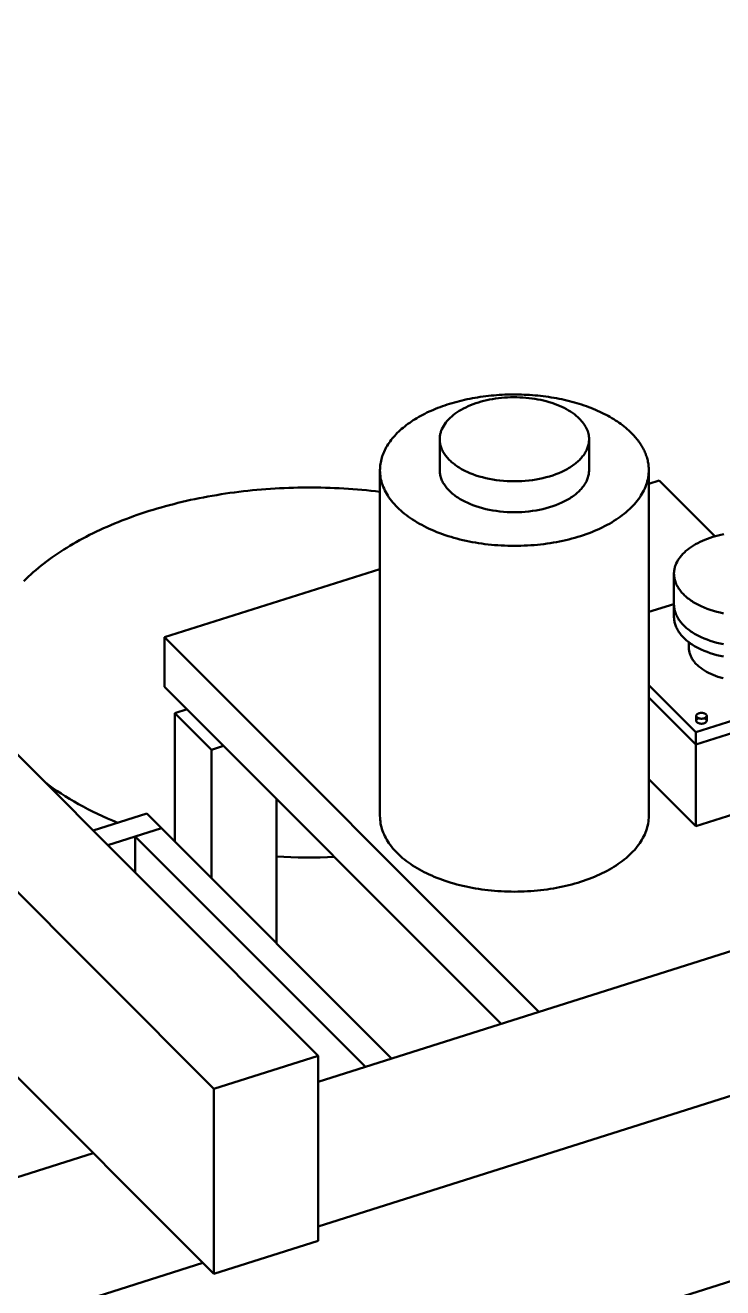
# Model space of a CAD drawing. Header units: millimetres. Extents: x 0 to 1800, y -680 to 297.
# Drawn here: x 316.2 to 324.63, y 106.48 to 121.73 of the extents above; entities that cross this region are included whole.
import ezdxf

# ---------------------------------------------------------------- set-up
doc = ezdxf.new("R2010")
doc.units = ezdxf.units.MM
doc.layers.add('OUTLINE', color=7, linetype='Continuous', lineweight=50)

# ---------------------------------------------------------------- blocks, each defined once
blk = doc.blocks.new('D-01_R03_1of1')
at = {"layer": 'OUTLINE'}
for p, q in [((318.48396, 108.87991), (296.80621, 130.57034)), ((319.74256, 108.96365), (380.16338, 128.09236)), ((319.74256, 109.27837), (301.72496, 127.3065)), ((319.74256, 107.21519), (381.49081, 126.76415)), ((297.95147, 98.0783), (381.49081, 124.52613)), ((321.21301, 116.35204), (321.21301, 116.72505)), ((323.01806, 116.35204), (323.01806, 116.72505)), ((318.48396, 106.64189), (308.80039, 116.33112)), ((320.49098, 112.1744), (320.49098, 116.35204)), ((323.74009, 112.1744), (323.74009, 116.35204)), ((323.74009, 116.18563), (323.86577, 116.22542)), ((324.53801, 115.55279), (323.86577, 116.22542)), ((317.88744, 114.33273), (320.49098, 115.15699)), ((324.04485, 114.72708), (324.04485, 115.10008)), ((323.74009, 114.6386), (324.04485, 114.73508)), ((324.04485, 114.57787), (324.04485, 114.72708)), ((322.40954, 109.80799), (317.88744, 114.33273)), ((317.88744, 113.73593), (317.88744, 114.33273)), ((324.22535, 114.20487), (324.22535, 114.27309)), ((324.30825, 113.18658), (326.82544, 113.9835)), ((324.30825, 113.03738), (326.82544, 113.8343)), ((321.95644, 109.66454), (317.88744, 113.73593)), ((324.30825, 113.18658), (323.74009, 113.75507)), ((324.30825, 113.03738), (323.74009, 113.60587)), ((318.01035, 113.41815), (318.15823, 113.46497)), ((318.45282, 112.97542), (318.01035, 113.41815)), ((318.01035, 111.86397), (318.01035, 113.41815)), ((324.3139, 113.38462), (324.3139, 113.32494)), ((324.44025, 113.38462), (324.44025, 113.32494)), ((324.30825, 113.03738), (324.30825, 113.18658)), ((318.45282, 112.97542), (318.60071, 113.02224)), ((324.30825, 112.05265), (324.30825, 113.03738)), ((318.45282, 111.42124), (318.45282, 112.97542)), ((324.30825, 112.05265), (326.82544, 112.84957)), ((324.30825, 112.05265), (323.74009, 112.62114)), ((319.23945, 110.63416), (319.23945, 112.38313)), ((317.02399, 111.99853), (317.67112, 112.2034)), ((317.84811, 112.02631), (317.67112, 112.2034)), ((317.20098, 111.82143), (317.84811, 112.02631)), ((317.53346, 111.92669), (317.84811, 112.02631)), ((320.62862, 109.24417), (317.84811, 112.02631)), ((320.31397, 109.14455), (317.53346, 111.92669)), ((317.53346, 111.48876), (317.53346, 111.92669)), ((318.48396, 108.87991), (319.74256, 109.27837)), ((319.74256, 107.04035), (319.74256, 109.27837)), ((318.48396, 106.64189), (318.48396, 108.87991)), ((313.76422, 107.07096), (317.02379, 108.10291)), ((318.48396, 106.64189), (319.74256, 107.04035)), ((313.76422, 105.3225), (318.35122, 106.77471))]:
    blk.add_line(p, q, dxfattribs=at)
for points in [[(323.53146, 116.80031), (323.5148, 116.81659), (323.49755, 116.83266), (323.47972, 116.84854), (323.46131, 116.8642), (323.44234, 116.87965), (323.42281, 116.89488), (323.40272, 116.90988), (323.38209, 116.92464), (323.36093, 116.93916), (323.33924, 116.95343), (323.31704, 116.96745), (323.29433, 116.98121), (323.27112, 116.99471), (323.24742, 117.00793), (323.22325, 117.02087), (323.19861, 117.03354), (323.17351, 117.04592), (323.14796, 117.058), (323.12198, 117.06979), (323.09558, 117.08127), (323.06876, 117.09244), (323.04154, 117.10331), (323.01393, 117.11385), (322.98594, 117.12408), (322.95758, 117.13398), (322.92887, 117.14355), (322.89981, 117.15278), (322.87043, 117.16168), (322.84072, 117.17023), (322.81071, 117.17845), (322.78041, 117.18631), (322.74982, 117.19382), (322.71897, 117.20097), (322.68786, 117.20777), (322.65651, 117.2142), (322.62494, 117.22028), (322.59314, 117.22598), (322.56115, 117.23132), (322.52897, 117.23628), (322.49661, 117.24088), (322.4641, 117.24509), (322.43143, 117.24894), (322.39864, 117.2524), (322.36572, 117.25548), (322.3327, 117.25818), (322.29959, 117.2605), (322.2664, 117.26244), (322.23314, 117.26399), (322.19984, 117.26516), (322.1665, 117.26594), (322.13313, 117.26634), (322.09977, 117.26635), (322.0664, 117.26597), (322.03306, 117.26521), (321.99976, 117.26406), (321.9665, 117.26253), (321.9333, 117.26062), (321.90019, 117.25832), (321.86716, 117.25564), (321.83424, 117.25258), (321.80143, 117.24914), (321.76876, 117.24532), (321.73624, 117.24112), (321.70387, 117.23655), (321.67168, 117.2316), (321.63968, 117.22628), (321.60787, 117.2206), (321.57628, 117.21455), (321.54492, 117.20813), (321.5138, 117.20135), (321.48294, 117.19422), (321.45234, 117.18673), (321.42202, 117.17889), (321.39199, 117.17069), (321.36227, 117.16216), (321.33286, 117.15328), (321.30379, 117.14406), (321.27506, 117.13451), (321.24668, 117.12463), (321.21867, 117.11442), (321.19104, 117.10389), (321.16379, 117.09305), (321.13695, 117.08189), (321.11053, 117.07042), (321.08452, 117.05865), (321.05895, 117.04659), (321.03383, 117.03423), (321.00916, 117.02158), (320.98496, 117.00865), (320.96124, 116.99544), (320.938, 116.98196), (320.91527, 116.96821), (320.89303, 116.95421), (320.87132, 116.93995), (320.85012, 116.92544), (320.82947, 116.91069), (320.80935, 116.89571), (320.78979, 116.88049), (320.77078, 116.86506), (320.75234, 116.8494), (320.73448, 116.83354), (320.7172, 116.81747), (320.70051, 116.80121), (320.68442, 116.78476), (320.66893, 116.76812), (320.65405, 116.75131), (320.63979, 116.73433), (320.62615, 116.71719), (320.61314, 116.6999), (320.60076, 116.68246), (320.58902, 116.66488), (320.57793, 116.64716), (320.56748, 116.62933), (320.55769, 116.61137), (320.54856, 116.59331), (320.54008, 116.57514), (320.53227, 116.55688), (320.52513, 116.53854), (320.51866, 116.52011), (320.51287, 116.50162), (320.50775, 116.48306), (320.5033, 116.46445), (320.49954, 116.44578), (320.49646, 116.42708), (320.49407, 116.40835), (320.49235, 116.3896), (320.49132, 116.37082), (320.49098, 116.35204)], [(322.90216, 116.97408), (322.88332, 116.99206), (322.86319, 117.00958), (322.8418, 117.02662), (322.81918, 117.04316), (322.79537, 117.05915), (322.77042, 117.07458), (322.74436, 117.08943), (322.71724, 117.10366), (322.68911, 117.11724), (322.66, 117.13017), (322.62998, 117.14242), (322.59909, 117.15395), (322.56739, 117.16477), (322.53492, 117.17484), (322.50174, 117.18416), (322.46792, 117.1927), (322.43349, 117.20045), (322.39854, 117.2074), (322.3631, 117.21353), (322.32725, 117.21884), (322.29103, 117.22332), (322.25453, 117.22696), (322.21779, 117.22975), (322.18087, 117.23168), (322.14385, 117.23277), (322.10677, 117.23299), (322.06972, 117.23236), (322.03274, 117.23087), (321.9959, 117.22853), (321.95926, 117.22534), (321.92288, 117.22131), (321.88683, 117.21644), (321.85117, 117.21074), (321.81595, 117.20422), (321.78124, 117.19689), (321.74709, 117.18876), (321.71356, 117.17985), (321.68072, 117.17018), (321.6486, 117.15975), (321.61728, 117.14859), (321.58679, 117.13672), (321.5572, 117.12415), (321.52854, 117.1109), (321.50088, 117.09701), (321.47426, 117.08249), (321.44872, 117.06736), (321.4243, 117.05166), (321.40105, 117.03541), (321.37901, 117.01863), (321.35821, 117.00136), (321.33868, 116.98362), (321.32047, 116.96544), (321.3036, 116.94686), (321.2881, 116.92791), (321.27399, 116.90861), (321.26131, 116.889), (321.25007, 116.86912), (321.24028, 116.84899), (321.23595, 116.83885), (321.23198, 116.82865), (321.22838, 116.81842), (321.22516, 116.80814), (321.22232, 116.79783), (321.21985, 116.78749), (321.21776, 116.77713), (321.21605, 116.76674), (321.21472, 116.75633), (321.21377, 116.74591), (321.2132, 116.73548), (321.21301, 116.72505)], [(323.01806, 116.72505), (323.0176, 116.74131), (323.01621, 116.75756), (323.0139, 116.77377), (323.01067, 116.78994), (323.00652, 116.80604), (323.00146, 116.82205), (322.99548, 116.83797), (322.98861, 116.85377), (322.98084, 116.86943), (322.97218, 116.88495), (322.96264, 116.90031), (322.95224, 116.91549), (322.94098, 116.93047), (322.92887, 116.94524), (322.91592, 116.95978), (322.90216, 116.97408)], [(321.21301, 116.72505), (321.21328, 116.71258), (321.21409, 116.70012), (321.21545, 116.68768), (321.21735, 116.67526), (321.21979, 116.66287), (321.22277, 116.65051), (321.22629, 116.6382), (321.23035, 116.62595), (321.23494, 116.61375), (321.24005, 116.60162), (321.2457, 116.58956), (321.25187, 116.57759), (321.25856, 116.56571), (321.26576, 116.55392), (321.27348, 116.54223), (321.28171, 116.53065), (321.29043, 116.5192), (321.29966, 116.50786), (321.30937, 116.49666), (321.31958, 116.48559), (321.33026, 116.47467), (321.34141, 116.4639), (321.35303, 116.45328), (321.36511, 116.44283), (321.37764, 116.43255), (321.39062, 116.42245), (321.40403, 116.41253), (321.41787, 116.40279), (321.43213, 116.39325), (321.4468, 116.38391), (321.46188, 116.37478), (321.47735, 116.36586), (321.4932, 116.35715), (321.50943, 116.34867), (321.52603, 116.34041), (321.54298, 116.33238), (321.5779, 116.31704), (321.61412, 116.30269), (321.65154, 116.28935), (321.69009, 116.27706), (321.72965, 116.26585), (321.77015, 116.25574), (321.81148, 116.24677), (321.85354, 116.23895), (321.89624, 116.2323), (321.93946, 116.22684), (321.98311, 116.22257), (322.02707, 116.21952), (322.07125, 116.21769), (322.11554, 116.21708), (322.15982, 116.21769), (322.204, 116.21952), (322.24796, 116.22257), (322.29161, 116.22684), (322.33483, 116.2323), (322.37753, 116.23895), (322.41959, 116.24677), (322.46092, 116.25574), (322.50142, 116.26585), (322.54098, 116.27706), (322.57953, 116.28935), (322.61695, 116.30269), (322.65317, 116.31704), (322.68809, 116.33238), (322.70504, 116.34041), (322.72164, 116.34867), (322.73787, 116.35715), (322.75372, 116.36586), (322.76919, 116.37478), (322.78427, 116.38391), (322.79894, 116.39325), (322.8132, 116.40279), (322.82704, 116.41253), (322.84045, 116.42245), (322.85343, 116.43255), (322.86596, 116.44283), (322.87804, 116.45328), (322.88966, 116.4639), (322.90081, 116.47467), (322.9115, 116.48559), (322.9217, 116.49666), (322.93141, 116.50786), (322.94064, 116.5192), (322.94936, 116.53065), (322.95759, 116.54223), (322.96531, 116.55392), (322.97251, 116.56571), (322.9792, 116.57759), (322.98537, 116.58956), (322.99102, 116.60162), (322.99614, 116.61375), (323.00072, 116.62595), (323.00478, 116.6382), (323.0083, 116.65051), (323.01128, 116.66287), (323.01372, 116.67526), (323.01562, 116.68768), (323.01698, 116.70012), (323.01779, 116.71258), (323.01806, 116.72505)], [(323.74009, 116.35204), (323.73988, 116.36668), (323.73926, 116.38132), (323.73821, 116.39595), (323.73676, 116.41057), (323.73489, 116.42517), (323.7326, 116.43975), (323.72989, 116.45431), (323.72678, 116.46885), (323.72325, 116.48335), (323.71931, 116.49782), (323.71495, 116.51226), (323.71019, 116.52665), (323.70502, 116.541), (323.69944, 116.5553), (323.69346, 116.56955), (323.68707, 116.58374), (323.68027, 116.59787), (323.67308, 116.61194), (323.66549, 116.62594), (323.65749, 116.63988), (323.64911, 116.65374), (323.64033, 116.66752), (323.63116, 116.68122), (323.6216, 116.69483), (323.61166, 116.70836), (323.60133, 116.7218), (323.57953, 116.74839), (323.55623, 116.77457), (323.53146, 116.80031)], [(320.49098, 116.35204), (320.49147, 116.3296), (320.49294, 116.30718), (320.49538, 116.28478), (320.4988, 116.26242), (320.5032, 116.24012), (320.50857, 116.21788), (320.5149, 116.19572), (320.5222, 116.17366), (320.53045, 116.15171), (320.53967, 116.12988), (320.54983, 116.10818), (320.56093, 116.08662), (320.57298, 116.06523), (320.58595, 116.04401), (320.59984, 116.02297), (320.61464, 116.00214), (320.63035, 115.98151), (320.64696, 115.96111), (320.66444, 115.94094), (320.68281, 115.92102), (320.70203, 115.90136), (320.72211, 115.88198), (320.74303, 115.86287), (320.76477, 115.84406), (320.78732, 115.82556), (320.81068, 115.80737), (320.83482, 115.78951), (320.85974, 115.77199), (320.88541, 115.75482), (320.91182, 115.73801), (320.93896, 115.72156), (320.9668, 115.7055), (320.99534, 115.68983), (321.02455, 115.67456), (321.05442, 115.65969), (321.08493, 115.64524), (321.11606, 115.63122), (321.14779, 115.61763), (321.1801, 115.60449), (321.21298, 115.59179), (321.2464, 115.57955), (321.28035, 115.56778), (321.3148, 115.55648), (321.34973, 115.54566), (321.38512, 115.53533), (321.42095, 115.52548), (321.4572, 115.51614), (321.49385, 115.5073), (321.53087, 115.49897), (321.56824, 115.49115), (321.60594, 115.48385), (321.64395, 115.47707), (321.68225, 115.47082), (321.7208, 115.4651), (321.75959, 115.45991), (321.7986, 115.45527), (321.8378, 115.45116), (321.87716, 115.44759), (321.91667, 115.44457), (321.9563, 115.4421), (321.99603, 115.44017), (322.03582, 115.4388), (322.07567, 115.43797), (322.11554, 115.4377), (322.1554, 115.43797), (322.19525, 115.4388), (322.23504, 115.44017), (322.27477, 115.4421), (322.3144, 115.44457), (322.35391, 115.44759), (322.39327, 115.45116), (322.43247, 115.45527), (322.47148, 115.45991), (322.51027, 115.4651), (322.54882, 115.47082), (322.58712, 115.47707), (322.62513, 115.48385), (322.66283, 115.49115), (322.7002, 115.49897), (322.73722, 115.5073), (322.77387, 115.51614), (322.81012, 115.52548), (322.84595, 115.53533), (322.88134, 115.54566), (322.91627, 115.55648), (322.95072, 115.56778), (322.98467, 115.57955), (323.01809, 115.59179), (323.05097, 115.60449), (323.08328, 115.61763), (323.11501, 115.63122), (323.14614, 115.64524), (323.17665, 115.65969), (323.20652, 115.67456), (323.23573, 115.68983), (323.26427, 115.7055), (323.29211, 115.72156), (323.31925, 115.73801), (323.34566, 115.75482), (323.37133, 115.77199), (323.39625, 115.78951), (323.42039, 115.80737), (323.44375, 115.82556), (323.4663, 115.84406), (323.48805, 115.86287), (323.50896, 115.88198), (323.52904, 115.90136), (323.54826, 115.92102), (323.56663, 115.94094), (323.58411, 115.96111), (323.60072, 115.98151), (323.61643, 116.00214), (323.63123, 116.02297), (323.64512, 116.04401), (323.65809, 116.06523), (323.67014, 116.08662), (323.68124, 116.10818), (323.6914, 116.12988), (323.70062, 116.15171), (323.70887, 116.17366), (323.71617, 116.19572), (323.72251, 116.21788), (323.72787, 116.24012), (323.73227, 116.26242), (323.73569, 116.28478), (323.73813, 116.30718), (323.7396, 116.3296), (323.74009, 116.35204)], [(321.21301, 116.35204), (321.21328, 116.33958), (321.21409, 116.32712), (321.21545, 116.31467), (321.21735, 116.30225), (321.21979, 116.28986), (321.22277, 116.27751), (321.22629, 116.2652), (321.23035, 116.25294), (321.23494, 116.24075), (321.24005, 116.22862), (321.2457, 116.21656), (321.25187, 116.20459), (321.25856, 116.1927), (321.26576, 116.18091), (321.27348, 116.16923), (321.28171, 116.15765), (321.29043, 116.14619), (321.29966, 116.13486), (321.30937, 116.12365), (321.31958, 116.11259), (321.33026, 116.10167), (321.34141, 116.09089), (321.35303, 116.08028), (321.36511, 116.06983), (321.37764, 116.05955), (321.39062, 116.04945), (321.40403, 116.03952), (321.41787, 116.02979), (321.43213, 116.02025), (321.4468, 116.01091), (321.46188, 116.00178), (321.47735, 115.99285), (321.4932, 115.98415), (321.50943, 115.97566), (321.52603, 115.9674), (321.54298, 115.95938), (321.5779, 115.94404), (321.61412, 115.92968), (321.65154, 115.91634), (321.69009, 115.90405), (321.72965, 115.89284), (321.77015, 115.88274), (321.81148, 115.87377), (321.85354, 115.86595), (321.89624, 115.8593), (321.93946, 115.85383), (321.98311, 115.84957), (322.02707, 115.84652), (322.07125, 115.84469), (322.11554, 115.84407), (322.15982, 115.84469), (322.204, 115.84652), (322.24796, 115.84957), (322.29161, 115.85383), (322.33483, 115.8593), (322.37753, 115.86595), (322.41959, 115.87377), (322.46092, 115.88274), (322.50142, 115.89284), (322.54098, 115.90405), (322.57953, 115.91634), (322.61695, 115.92968), (322.65317, 115.94404), (322.68809, 115.95938), (322.70504, 115.9674), (322.72164, 115.97566), (322.73787, 115.98415), (322.75372, 115.99285), (322.76919, 116.00178), (322.78427, 116.01091), (322.79894, 116.02025), (322.8132, 116.02979), (322.82704, 116.03952), (322.84045, 116.04945), (322.85343, 116.05955), (322.86596, 116.06983), (322.87804, 116.08028), (322.88966, 116.09089), (322.90081, 116.10167), (322.9115, 116.11259), (322.9217, 116.12365), (322.93141, 116.13486), (322.94064, 116.14619), (322.94936, 116.15765), (322.95759, 116.16923), (322.96531, 116.18091), (322.97251, 116.1927), (322.9792, 116.20459), (322.98537, 116.21656), (322.99102, 116.22862), (322.99614, 116.24075), (323.00072, 116.25294), (323.00478, 116.2652), (323.0083, 116.27751), (323.01128, 116.28986), (323.01372, 116.30225), (323.01562, 116.31467), (323.01698, 116.32712), (323.01779, 116.33958), (323.01806, 116.35204)], [(320.49098, 116.09057), (320.43674, 116.09706), (320.38235, 116.10313), (320.32781, 116.10876), (320.27314, 116.11397), (320.21834, 116.11875), (320.16343, 116.1231), (320.10842, 116.12702), (320.05331, 116.1305), (319.99812, 116.13355), (319.94287, 116.13617), (319.88755, 116.13835), (319.83219, 116.14009), (319.77678, 116.1414), (319.72135, 116.14228), (319.66591, 116.14272), (319.61046, 116.14272), (319.55501, 116.14229), (319.49958, 116.14142), (319.44418, 116.14012), (319.38881, 116.13838), (319.3335, 116.13621), (319.27824, 116.1336), (319.22305, 116.13056), (319.16794, 116.12708), (319.11293, 116.12318), (319.05802, 116.11884), (319.00322, 116.11407), (318.94854, 116.10886), (318.894, 116.10323), (318.8396, 116.09718), (318.78536, 116.09069), (318.73129, 116.08378), (318.67739, 116.07644), (318.62368, 116.06868), (318.57016, 116.06051), (318.51686, 116.05191), (318.46377, 116.04289), (318.41091, 116.03345), (318.3583, 116.02361), (318.30593, 116.01335), (318.25382, 116.00267), (318.20198, 115.99159), (318.15042, 115.98011), (318.09915, 115.96822), (318.04818, 115.95593), (317.99752, 115.94323), (317.94718, 115.93015), (317.89717, 115.91666), (317.8475, 115.90279), (317.79818, 115.88852), (317.74921, 115.87388), (317.70062, 115.85884), (317.6524, 115.84343), (317.60457, 115.82764), (317.55714, 115.81147), (317.51011, 115.79494), (317.4635, 115.77803), (317.41731, 115.76076), (317.37155, 115.74313), (317.32624, 115.72514), (317.28137, 115.7068), (317.23697, 115.68811), (317.19303, 115.66907), (317.14957, 115.64968), (317.1066, 115.62996), (317.06412, 115.6099), (317.02214, 115.58951), (316.98067, 115.56879), (316.93972, 115.54775), (316.89929, 115.52638), (316.8594, 115.5047), (316.82005, 115.48271), (316.78125, 115.46042), (316.74301, 115.43782), (316.70533, 115.41492), (316.66823, 115.39173), (316.6317, 115.36825), (316.59576, 115.34448), (316.56041, 115.32043), (316.52566, 115.29611), (316.49152, 115.27152), (316.45799, 115.24666), (316.42508, 115.22154), (316.3928, 115.19616), (316.36115, 115.17054), (316.33014, 115.14466), (316.29977, 115.11855), (316.27006, 115.0922), (316.241, 115.06562), (316.21261, 115.03881), (316.18488, 115.01178)], [(324.64779, 115.57925), (324.61308, 115.57192), (324.57893, 115.56379), (324.54541, 115.55489), (324.51256, 115.54521), (324.48044, 115.53478), (324.44912, 115.52362), (324.41863, 115.51175), (324.38904, 115.49918), (324.36039, 115.48594), (324.33273, 115.47204), (324.3061, 115.45752), (324.28056, 115.4424), (324.25614, 115.42669), (324.23289, 115.41044), (324.21085, 115.39366), (324.19005, 115.37639), (324.17053, 115.35865), (324.15231, 115.34048), (324.13544, 115.32189), (324.11994, 115.30294), (324.10584, 115.28364), (324.09315, 115.26403), (324.08191, 115.24415), (324.07213, 115.22402), (324.06779, 115.21388), (324.06382, 115.20369), (324.06023, 115.19345), (324.05701, 115.18318), (324.05416, 115.17287), (324.05169, 115.16253), (324.0496, 115.15216), (324.04789, 115.14177), (324.04656, 115.13136), (324.04561, 115.12094), (324.04504, 115.11051), (324.04485, 115.10008)], [(324.04485, 115.10008), (324.04512, 115.08761), (324.04593, 115.07515), (324.04729, 115.06271), (324.04919, 115.05029), (324.05164, 115.0379), (324.05462, 115.02554), (324.05814, 115.01324), (324.06219, 115.00098), (324.06678, 114.98878), (324.0719, 114.97665), (324.07754, 114.9646), (324.08371, 114.95262), (324.0904, 114.94074), (324.09761, 114.92895), (324.10532, 114.91726), (324.11355, 114.90569), (324.12228, 114.89423), (324.1315, 114.88289), (324.14122, 114.87169), (324.15142, 114.86062), (324.1621, 114.8497), (324.17325, 114.83893), (324.18487, 114.82832), (324.19695, 114.81787), (324.20948, 114.80759), (324.22246, 114.79748), (324.23587, 114.78756), (324.24971, 114.77783), (324.26397, 114.76829), (324.27865, 114.75895), (324.29372, 114.74981), (324.30919, 114.74089), (324.32505, 114.73218), (324.34128, 114.7237), (324.35787, 114.71544), (324.37482, 114.70741), (324.40974, 114.69207), (324.44596, 114.67772), (324.48338, 114.66438), (324.52193, 114.65209), (324.5615, 114.64088), (324.60199, 114.63078), (324.64332, 114.6218)], [(324.04485, 114.72708), (324.04512, 114.71461), (324.04593, 114.70215), (324.04729, 114.68971), (324.04919, 114.67729), (324.05164, 114.6649), (324.05462, 114.65254), (324.05814, 114.64023), (324.06219, 114.62798), (324.06678, 114.61578), (324.0719, 114.60365), (324.07754, 114.59159), (324.08371, 114.57962), (324.0904, 114.56774), (324.09761, 114.55595), (324.10532, 114.54426), (324.11355, 114.53268), (324.12228, 114.52123), (324.1315, 114.50989), (324.14122, 114.49869), (324.15142, 114.48762), (324.1621, 114.4767), (324.17325, 114.46593), (324.18487, 114.45531), (324.19695, 114.44486), (324.20948, 114.43458), (324.22246, 114.42448), (324.23587, 114.41456), (324.24971, 114.40482), (324.26397, 114.39528), (324.27865, 114.38594), (324.29372, 114.37681), (324.30919, 114.36789), (324.32505, 114.35918), (324.34128, 114.3507), (324.35787, 114.34244), (324.37482, 114.33441), (324.40974, 114.31907), (324.44596, 114.30471), (324.48338, 114.29138), (324.52193, 114.27909), (324.5615, 114.26788), (324.60199, 114.25777), (324.64332, 114.2488)], [(324.04485, 114.57787), (324.04512, 114.56541), (324.04593, 114.55295), (324.04729, 114.54051), (324.04919, 114.52808), (324.05164, 114.51569), (324.05462, 114.50334), (324.05814, 114.49103), (324.06219, 114.47877), (324.06678, 114.46658), (324.0719, 114.45445), (324.07754, 114.44239), (324.08371, 114.43042), (324.0904, 114.41853), (324.09761, 114.40674), (324.10532, 114.39506), (324.11355, 114.38348), (324.12228, 114.37202), (324.1315, 114.36069), (324.14122, 114.34949), (324.15142, 114.33842), (324.1621, 114.3275), (324.17325, 114.31673), (324.18487, 114.30611), (324.19695, 114.29566), (324.20948, 114.28538), (324.22246, 114.27528), (324.23587, 114.26536), (324.24971, 114.25562), (324.26397, 114.24608), (324.27865, 114.23674), (324.29372, 114.22761), (324.30919, 114.21869), (324.32505, 114.20998), (324.34128, 114.20149), (324.35787, 114.19324), (324.37482, 114.18521), (324.40974, 114.16987), (324.44596, 114.15551), (324.48338, 114.14217), (324.52193, 114.12989), (324.5615, 114.11868), (324.60199, 114.10857), (324.64332, 114.0996)], [(324.22535, 114.20487), (324.22557, 114.1949), (324.22622, 114.18493), (324.22731, 114.17498), (324.22883, 114.16504), (324.23078, 114.15513), (324.23317, 114.14524), (324.23598, 114.1354), (324.23923, 114.12559), (324.2429, 114.11583), (324.24699, 114.10613), (324.25151, 114.09649), (324.25644, 114.08691), (324.2618, 114.0774), (324.26756, 114.06797), (324.27373, 114.05862), (324.28031, 114.04936), (324.2873, 114.04019), (324.29468, 114.03112), (324.30245, 114.02216), (324.31061, 114.01331), (324.32808, 113.99595), (324.34704, 113.9791), (324.36744, 113.96279), (324.38925, 113.94707), (324.41239, 113.93197), (324.43683, 113.91752), (324.4625, 113.90377), (324.48933, 113.89074), (324.51727, 113.87847), (324.54624, 113.86698), (324.57618, 113.85631), (324.60702, 113.84648), (324.63867, 113.83751)], [(324.3139, 113.38462), (324.3142, 113.3881), (324.31511, 113.39155), (324.31662, 113.39494), (324.31871, 113.39822), (324.32136, 113.40138), (324.32455, 113.40437), (324.32824, 113.40718), (324.3324, 113.40976), (324.337, 113.4121), (324.34198, 113.41418), (324.34729, 113.41598), (324.3529, 113.41747), (324.36475, 113.41949), (324.37708, 113.42018), (324.3894, 113.41949), (324.40125, 113.41747), (324.40686, 113.41598), (324.41218, 113.41418), (324.41715, 113.4121), (324.42175, 113.40976), (324.42591, 113.40718), (324.42961, 113.40437), (324.43279, 113.40138), (324.43544, 113.39822), (324.43753, 113.39494), (324.43904, 113.39155), (324.43995, 113.3881), (324.44025, 113.38462)], [(324.32201, 113.36718), (324.31851, 113.37129), (324.31596, 113.37561), (324.31442, 113.38008), (324.3139, 113.38462)], [(324.3139, 113.32494), (324.31439, 113.32935), (324.31585, 113.3337), (324.31825, 113.33791), (324.32157, 113.34192), (324.32575, 113.34567), (324.33071, 113.34909), (324.3364, 113.35215), (324.34272, 113.35478)], [(324.32201, 113.3075), (324.31851, 113.31161), (324.31596, 113.31593), (324.31442, 113.32039), (324.3139, 113.32494)], [(324.44025, 113.38462), (324.44004, 113.3817), (324.4394, 113.3788), (324.43834, 113.37594), (324.43687, 113.37314), (324.435, 113.37042), (324.43273, 113.36779), (324.42709, 113.36289), (324.4201, 113.35858), (324.41195, 113.35497), (324.40287, 113.35216), (324.39309, 113.35022), (324.38287, 113.34921), (324.3725, 113.34915), (324.36226, 113.35005), (324.35241, 113.35188), (324.34323, 113.35459), (324.33496, 113.35811), (324.32782, 113.36235), (324.32201, 113.36718)], [(324.44025, 113.32494), (324.44004, 113.32202), (324.4394, 113.31912), (324.43834, 113.31626), (324.43687, 113.31346), (324.435, 113.31074), (324.43273, 113.30811), (324.42709, 113.30321), (324.4201, 113.2989), (324.41195, 113.29529), (324.40287, 113.29248), (324.39309, 113.29054), (324.38287, 113.28953), (324.3725, 113.28947), (324.36226, 113.29037), (324.35241, 113.2922), (324.34323, 113.29491), (324.33496, 113.29843), (324.32782, 113.30267), (324.32201, 113.3075)], [(324.41143, 113.35478), (324.41775, 113.35215), (324.42344, 113.34909), (324.42841, 113.34567), (324.43258, 113.34192), (324.4359, 113.33791), (324.43831, 113.3337), (324.43976, 113.32935), (324.44025, 113.32494)], [(316.44195, 112.58091), (316.48856, 112.54606), (316.53638, 112.51173), (316.58537, 112.47793), (316.63553, 112.44467), (316.68684, 112.41198), (316.73926, 112.37985), (316.79279, 112.3483), (316.84741, 112.31735), (316.90309, 112.287), (316.95981, 112.25727), (317.01754, 112.22817), (317.07628, 112.19971), (317.136, 112.1719), (317.19666, 112.14476), (317.25826, 112.11828), (317.32076, 112.09248)], [(320.49098, 112.1744), (320.49147, 112.15196), (320.49294, 112.12954), (320.49538, 112.10714), (320.4988, 112.08478), (320.5032, 112.06248), (320.50857, 112.04024), (320.5149, 112.01809), (320.5222, 111.99602), (320.53045, 111.97407), (320.53967, 111.95224), (320.54983, 111.93054), (320.56093, 111.90898), (320.57298, 111.88759), (320.58595, 111.86637), (320.59984, 111.84534), (320.61464, 111.8245), (320.63035, 111.80387), (320.64696, 111.78347), (320.66444, 111.7633), (320.68281, 111.74338), (320.70203, 111.72372), (320.72211, 111.70434), (320.74303, 111.68523), (320.76477, 111.66642), (320.78732, 111.64792), (320.81068, 111.62973), (320.83482, 111.61187), (320.85974, 111.59435), (320.88541, 111.57718), (320.91182, 111.56037), (320.93896, 111.54393), (320.9668, 111.52786), (320.99534, 111.51219), (321.02455, 111.49692), (321.05442, 111.48205), (321.08493, 111.4676), (321.11606, 111.45358), (321.14779, 111.43999), (321.1801, 111.42685), (321.21298, 111.41415), (321.2464, 111.40192), (321.28035, 111.39014), (321.3148, 111.37884), (321.34973, 111.36802), (321.38512, 111.35769), (321.42095, 111.34784), (321.4572, 111.3385), (321.49385, 111.32966), (321.53087, 111.32133), (321.56824, 111.31351), (321.60594, 111.30621), (321.64395, 111.29943), (321.68225, 111.29318), (321.7208, 111.28746), (321.75959, 111.28227), (321.7986, 111.27763), (321.8378, 111.27352), (321.87716, 111.26995), (321.91667, 111.26693), (321.9563, 111.26446), (321.99603, 111.26254), (322.03582, 111.26116), (322.07567, 111.26033), (322.11554, 111.26006), (322.1554, 111.26033), (322.19525, 111.26116), (322.23504, 111.26254), (322.27477, 111.26446), (322.3144, 111.26693), (322.35391, 111.26995), (322.39327, 111.27352), (322.43247, 111.27763), (322.47148, 111.28227), (322.51027, 111.28746), (322.54882, 111.29318), (322.58712, 111.29943), (322.62513, 111.30621), (322.66283, 111.31351), (322.7002, 111.32133), (322.73722, 111.32966), (322.77387, 111.3385), (322.81012, 111.34784), (322.84595, 111.35769), (322.88134, 111.36802), (322.91627, 111.37884), (322.95072, 111.39014), (322.98467, 111.40192), (323.01809, 111.41415), (323.05097, 111.42685), (323.08328, 111.43999), (323.11501, 111.45358), (323.14614, 111.4676), (323.17665, 111.48205), (323.20652, 111.49692), (323.23573, 111.51219), (323.26427, 111.52786), (323.29211, 111.54393), (323.31925, 111.56037), (323.34566, 111.57718), (323.37133, 111.59435), (323.39625, 111.61187), (323.42039, 111.62973), (323.44375, 111.64792), (323.4663, 111.66642), (323.48805, 111.68523), (323.50896, 111.70434), (323.52904, 111.72372), (323.54826, 111.74338), (323.56663, 111.7633), (323.58411, 111.78347), (323.60072, 111.80387), (323.61643, 111.8245), (323.63123, 111.84534), (323.64512, 111.86637), (323.65809, 111.88759), (323.67014, 111.90898), (323.68124, 111.93054), (323.6914, 111.95224), (323.70062, 111.97407), (323.70887, 111.99602), (323.71617, 112.01809), (323.72251, 112.04024), (323.72787, 112.06248), (323.73227, 112.08478), (323.73569, 112.10714), (323.73813, 112.12954), (323.7396, 112.15196), (323.74009, 112.1744)], [(318.00372, 111.8706), (318.01035, 111.86892)], [(319.23945, 111.68391), (319.32715, 111.67948), (319.415, 111.67616), (319.50296, 111.67393), (319.59099, 111.67279), (319.67905, 111.67276), (319.76708, 111.67383), (319.85505, 111.67599), (319.94291, 111.67925)]]:
    blk.add_lwpolyline(points, dxfattribs=at)

msp = doc.modelspace()

# ---------------------------------------------------------------- block references
msp.add_blockref('D-01_R03_1of1', (0, 0))

doc.saveas('drawing.dxf')
